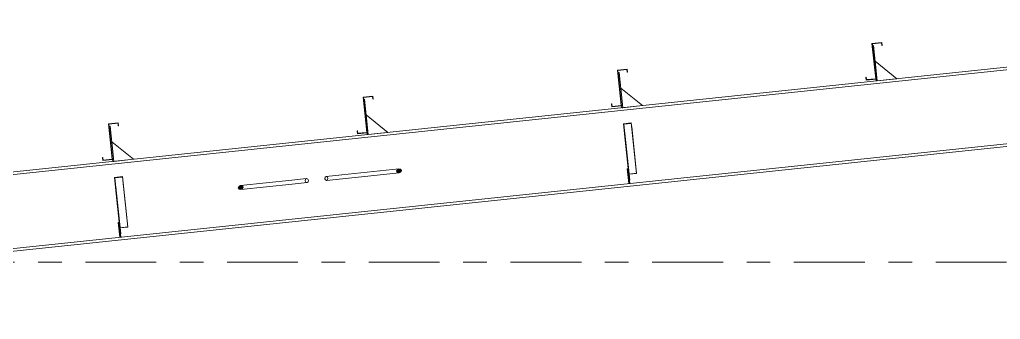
# Model space of a CAD drawing. Header units: millimetres. Extents: x -49 to 773, y -73 to 501.
# Drawn here: x 57.28 to 98.8, y 259.05 to 271.75 of the extents above; entities that cross this region are included whole.
import ezdxf

# ---------------------------------------------------------------- set-up
doc = ezdxf.new("R2010")
doc.units = ezdxf.units.MM
for name, pattern in [('XKITLINE00', [0]), ('XKITLINE02', [4, 2, -2]), ('XKITLINE03', [6, 3, -1, 1, -1])]:
    doc.linetypes.add(name, pattern=pattern)
doc.layers.add('Part', color=2, linetype='Continuous', lineweight=0)
doc.layers.add('S-grid', color=1, linetype='Continuous', lineweight=0)

# ---------------------------------------------------------------- blocks, each defined once
blk = doc.blocks.new('*A162')
at = {"layer": 'Part'}
blk.add_hatch(color=3, dxfattribs=at).paths.add_polyline_path([(61.3, 265.062), (61.632, 265.097), (61.634, 265.076), (61.319, 265.043), (61.361, 264.644), (61.344, 264.642)], flags=17)
blk = doc.blocks.new('*A163')
at = {"layer": 'Part'}
blk.add_hatch(color=3, dxfattribs=at).paths.add_polyline_path([(82.847, 267.335), (83.179, 267.37), (83.181, 267.349), (82.866, 267.316), (82.908, 266.917), (82.891, 266.915)], flags=17)
blk = doc.blocks.new('*A178')
at = {"layer": 'Part'}
blk.add_hatch(color=3, dxfattribs=at).paths.add_polyline_path([(73.334, 265.426), (73.413, 265.41), (73.451, 265.354), (73.425, 265.293), (73.351, 265.26), (73.272, 265.276), (73.234, 265.332), (73.26, 265.394)], flags=17)
blk = doc.blocks.new('*A179')
at = {"layer": 'Part'}
blk.add_hatch(color=3, dxfattribs=at).paths.add_polyline_path([(66.632, 264.719), (66.708, 264.703), (66.745, 264.647), (66.72, 264.585), (66.649, 264.553), (66.573, 264.57), (66.537, 264.625), (66.561, 264.687)], flags=17)
blk = doc.blocks.new('*A184')
at = {"layer": 'Part'}
blk.add_hatch(color=3, dxfattribs=at).paths.add_polyline_path([(61.046, 267.331), (61.46, 267.375), (61.473, 267.25), (61.458, 267.249), (61.447, 267.358), (61.062, 267.317), (61.22, 265.824), (60.805, 265.78), (60.792, 265.905), (60.807, 265.906), (60.819, 265.797), (61.203, 265.837)], flags=17)
blk = doc.blocks.new('*A185')
at = {"layer": 'Part'}
blk.add_hatch(color=3, dxfattribs=at).paths.add_polyline_path([(61.046, 267.331), (61.46, 267.375), (61.473, 267.25), (61.458, 267.249), (61.447, 267.358), (61.062, 267.317), (61.22, 265.824), (60.805, 265.78), (60.792, 265.905), (60.807, 265.906), (60.819, 265.797), (61.203, 265.837)], flags=17)
blk = doc.blocks.new('*A186')
at = {"layer": 'Part'}
blk.add_hatch(color=3, dxfattribs=at).paths.add_polyline_path([(71.819, 268.467), (72.234, 268.511), (72.247, 268.387), (72.232, 268.385), (72.22, 268.494), (71.836, 268.454), (71.993, 266.96), (71.579, 266.917), (71.566, 267.041), (71.581, 267.043), (71.592, 266.933), (71.977, 266.974)], flags=17)
blk = doc.blocks.new('*A187')
at = {"layer": 'Part'}
blk.add_hatch(color=3, dxfattribs=at).paths.add_polyline_path([(71.819, 268.467), (72.234, 268.511), (72.247, 268.387), (72.232, 268.385), (72.22, 268.494), (71.836, 268.454), (71.993, 266.96), (71.579, 266.917), (71.566, 267.041), (71.581, 267.043), (71.592, 266.933), (71.977, 266.974)], flags=17)
blk = doc.blocks.new('*A188')
at = {"layer": 'Part'}
blk.add_hatch(color=3, dxfattribs=at).paths.add_polyline_path([(82.593, 269.604), (83.007, 269.647), (83.02, 269.523), (83.005, 269.521), (82.994, 269.631), (82.609, 269.59), (82.767, 268.097), (82.352, 268.053), (82.339, 268.177), (82.354, 268.179), (82.366, 268.07), (82.75, 268.11)], flags=17)
blk = doc.blocks.new('*A189')
at = {"layer": 'Part'}
blk.add_hatch(color=3, dxfattribs=at).paths.add_polyline_path([(82.593, 269.604), (83.007, 269.647), (83.02, 269.523), (83.005, 269.521), (82.994, 269.631), (82.609, 269.59), (82.767, 268.097), (82.352, 268.053), (82.339, 268.177), (82.354, 268.179), (82.366, 268.07), (82.75, 268.11)], flags=17)
blk = doc.blocks.new('*A192')
at = {"layer": 'Part'}
blk.add_hatch(color=3, dxfattribs=at).paths.add_polyline_path([(93.366, 270.74), (93.781, 270.784), (93.794, 270.659), (93.779, 270.658), (93.767, 270.767), (93.383, 270.727), (93.54, 269.233), (93.126, 269.189), (93.113, 269.314), (93.128, 269.315), (93.139, 269.206), (93.524, 269.247)], flags=17)
blk = doc.blocks.new('*A193')
at = {"layer": 'Part'}
blk.add_hatch(color=3, dxfattribs=at).paths.add_polyline_path([(93.366, 270.74), (93.781, 270.784), (93.794, 270.659), (93.779, 270.658), (93.767, 270.767), (93.383, 270.727), (93.54, 269.233), (93.126, 269.189), (93.113, 269.314), (93.128, 269.315), (93.139, 269.206), (93.524, 269.247)], flags=17)
blk = doc.blocks.new('*A897')
at = {"layer": 'S-grid', "color": 1, "linetype": 'XKITLINE03', "lineweight": 0}
blk.add_line((-5.936, 261.47), (454.905, 261.47), dxfattribs=at)
blk = doc.blocks.new('*A951')
at = {"layer": 'Part', "color": 2, "linetype": 'XKITLINE00', "lineweight": 0}
for p, q in [((118.182, 271.749), (19.093, 261.297)), ((118.194, 271.641), (19.215, 261.201)), ((115.435, 268.216), (29.577, 259.16)), ((115.446, 268.108), (29.589, 259.052))]:
    blk.add_line(p, q, dxfattribs=at)
blk = doc.blocks.new('*A1030')
at = {"layer": 'Part', "color": 2, "linetype": 'XKITLINE00', "lineweight": 0}
for p, q in [((61.3, 265.062), (61.632, 265.097)), ((61.344, 264.642), (61.3, 265.062)), ((61.634, 265.076), (61.319, 265.043)), ((61.319, 265.043), (61.361, 264.644)), ((61.632, 265.097), (61.857, 262.957)), ((61.361, 264.644), (61.344, 264.642)), ((61.344, 264.642), (61.529, 262.896)), ((61.569, 262.676), (61.361, 264.644)), ((61.542, 262.924), (61.857, 262.957)), ((61.552, 262.674), (61.569, 262.676))]:
    blk.add_line(p, q, dxfattribs=at)
at = {"layer": 'Part', "color": 7, "linetype": 'XKITLINE02', "lineweight": 0}
for p, q in [((61.524, 262.935), (61.856, 262.97)), ((61.529, 262.896), (61.552, 262.674))]:
    blk.add_line(p, q, dxfattribs=at)
blk = doc.blocks.new('*A1031')
at = {"layer": 'Part', "color": 7, "linetype": 'XKITLINE02', "lineweight": 0}
for p, q in [((61.552, 262.674), (61.3, 265.062)), ((61.569, 262.676), (61.319, 265.043)), ((61.857, 262.957), (61.632, 265.097)), ((61.524, 262.935), (61.856, 262.97)), ((61.542, 262.924), (61.857, 262.957)), ((61.552, 262.674), (61.569, 262.676))]:
    blk.add_line(p, q, dxfattribs=at)
blk = doc.blocks.new('*A1032')
at = {"layer": 'Part', "color": 2, "linetype": 'XKITLINE00', "lineweight": 0}
for p, q in [((61.112, 267.237), (61.071, 267.233)), ((61.27, 265.746), (61.112, 267.237)), ((61.22, 265.824), (61.228, 265.741))]:
    blk.add_line(p, q, dxfattribs=at)
at = {"layer": 'Part', "color": 7, "linetype": 'XKITLINE02', "lineweight": 0}
for p, q in [((61.071, 267.233), (61.22, 265.824)), ((61.228, 265.741), (61.27, 265.746))]:
    blk.add_line(p, q, dxfattribs=at)
blk = doc.blocks.new('*A1033')
at = {"layer": 'Part', "color": 2, "linetype": 'XKITLINE00', "lineweight": 0}
blk.add_line((61.182, 266.574), (62.099, 265.833), dxfattribs=at)
at = {"layer": 'Part', "color": 7, "linetype": 'XKITLINE02', "lineweight": 0}
for p, q in [((61.27, 265.746), (61.182, 266.574)), ((62.099, 265.833), (61.27, 265.746))]:
    blk.add_line(p, q, dxfattribs=at)
blk = doc.blocks.new('*A1034')
at = {"layer": 'Part', "color": 2, "linetype": 'XKITLINE00', "lineweight": 0}
for p, q in [((61.46, 263.151), (61.501, 263.156)), ((61.525, 262.53), (61.46, 263.151)), ((61.529, 262.896), (61.567, 262.534))]:
    blk.add_line(p, q, dxfattribs=at)
at = {"layer": 'Part', "color": 7, "linetype": 'XKITLINE02', "lineweight": 0}
for p, q in [((61.501, 263.156), (61.529, 262.896)), ((61.512, 262.654), (61.554, 262.658)), ((61.567, 262.534), (61.525, 262.53))]:
    blk.add_line(p, q, dxfattribs=at)
blk = doc.blocks.new('*A1035')
at = {"layer": 'Part', "color": 7, "linetype": 'XKITLINE02', "lineweight": 0}
for p, q in [((61.501, 263.156), (61.46, 263.151)), ((61.46, 263.151), (61.525, 262.53)), ((61.567, 262.534), (61.501, 263.156)), ((61.512, 262.654), (61.554, 262.658)), ((61.525, 262.53), (61.567, 262.534))]:
    blk.add_line(p, q, dxfattribs=at)
blk = doc.blocks.new('*A1036')
at = {"layer": 'Part', "color": 2, "linetype": 'XKITLINE00', "lineweight": 0}
for p, q in [((71.886, 268.374), (71.845, 268.369)), ((72.043, 266.882), (71.886, 268.374)), ((71.993, 266.96), (72.002, 266.878))]:
    blk.add_line(p, q, dxfattribs=at)
at = {"layer": 'Part', "color": 7, "linetype": 'XKITLINE02', "lineweight": 0}
for p, q in [((71.845, 268.369), (71.993, 266.96)), ((72.002, 266.878), (72.043, 266.882))]:
    blk.add_line(p, q, dxfattribs=at)
blk = doc.blocks.new('*A1037')
at = {"layer": 'Part', "color": 2, "linetype": 'XKITLINE00', "lineweight": 0}
blk.add_line((71.956, 267.711), (72.872, 266.969), dxfattribs=at)
at = {"layer": 'Part', "color": 7, "linetype": 'XKITLINE02', "lineweight": 0}
for p, q in [((72.043, 266.882), (71.956, 267.711)), ((72.872, 266.969), (72.043, 266.882))]:
    blk.add_line(p, q, dxfattribs=at)
blk = doc.blocks.new('*A1038')
at = {"layer": 'Part', "color": 7, "linetype": 'XKITLINE02', "lineweight": 0}
for p, q in [((83.048, 265.428), (83.007, 265.424)), ((83.007, 265.424), (83.072, 264.802)), ((83.114, 264.807), (83.048, 265.428)), ((83.059, 264.927), (83.101, 264.931)), ((83.072, 264.802), (83.114, 264.807))]:
    blk.add_line(p, q, dxfattribs=at)
blk = doc.blocks.new('*A1039')
at = {"layer": 'Part', "color": 2, "linetype": 'XKITLINE00', "lineweight": 0}
for p, q in [((83.007, 265.424), (83.048, 265.428)), ((83.072, 264.802), (83.007, 265.424)), ((83.076, 265.169), (83.114, 264.807))]:
    blk.add_line(p, q, dxfattribs=at)
at = {"layer": 'Part', "color": 7, "linetype": 'XKITLINE02', "lineweight": 0}
for p, q in [((83.048, 265.428), (83.076, 265.169)), ((83.059, 264.927), (83.101, 264.931)), ((83.114, 264.807), (83.072, 264.802))]:
    blk.add_line(p, q, dxfattribs=at)
blk = doc.blocks.new('*A1040')
at = {"layer": 'Part', "color": 7, "linetype": 'XKITLINE02', "lineweight": 0}
for p, q in [((83.099, 264.947), (82.847, 267.335)), ((83.116, 264.948), (82.866, 267.316)), ((83.404, 265.23), (83.179, 267.37)), ((83.071, 265.208), (83.403, 265.243)), ((83.089, 265.197), (83.404, 265.23)), ((83.099, 264.947), (83.116, 264.948))]:
    blk.add_line(p, q, dxfattribs=at)
blk = doc.blocks.new('*A1041')
at = {"layer": 'Part', "color": 2, "linetype": 'XKITLINE00', "lineweight": 0}
for p, q in [((82.847, 267.335), (83.179, 267.37)), ((82.891, 266.915), (82.847, 267.335)), ((82.866, 267.316), (83.181, 267.349)), ((83.116, 264.948), (82.866, 267.316)), ((83.179, 267.37), (83.404, 265.23)), ((82.891, 266.915), (82.908, 266.917)), ((82.891, 266.915), (83.076, 265.169)), ((83.089, 265.197), (83.404, 265.23)), ((83.099, 264.947), (83.116, 264.948))]:
    blk.add_line(p, q, dxfattribs=at)
at = {"layer": 'Part', "color": 7, "linetype": 'XKITLINE02', "lineweight": 0}
for p, q in [((83.071, 265.208), (83.403, 265.243)), ((83.076, 265.169), (83.099, 264.947))]:
    blk.add_line(p, q, dxfattribs=at)
blk = doc.blocks.new('*A1042')
at = {"layer": 'Part', "color": 2, "linetype": 'XKITLINE00', "lineweight": 0}
blk.add_line((82.73, 268.847), (83.646, 268.106), dxfattribs=at)
at = {"layer": 'Part', "color": 7, "linetype": 'XKITLINE02', "lineweight": 0}
for p, q in [((82.817, 268.018), (82.73, 268.847)), ((83.646, 268.106), (82.817, 268.018))]:
    blk.add_line(p, q, dxfattribs=at)
blk = doc.blocks.new('*A1043')
at = {"layer": 'Part', "color": 2, "linetype": 'XKITLINE00', "lineweight": 0}
for p, q in [((82.66, 269.51), (82.618, 269.506)), ((82.817, 268.018), (82.66, 269.51)), ((82.767, 268.097), (82.776, 268.014))]:
    blk.add_line(p, q, dxfattribs=at)
at = {"layer": 'Part', "color": 7, "linetype": 'XKITLINE02', "lineweight": 0}
for p, q in [((82.618, 269.506), (82.767, 268.097)), ((82.776, 268.014), (82.817, 268.018))]:
    blk.add_line(p, q, dxfattribs=at)
blk = doc.blocks.new('*A1079')
at = {"layer": 'Part', "color": 2, "linetype": 'XKITLINE00', "lineweight": 0}
for p, q in [((73.334, 265.426), (70.929, 265.172)), ((73.26, 265.394), (73.234, 265.332)), ((73.234, 265.332), (73.272, 265.276)), ((73.334, 265.426), (73.26, 265.394)), ((73.413, 265.41), (73.334, 265.426)), ((73.451, 265.354), (73.413, 265.41)), ((73.425, 265.293), (73.451, 265.354)), ((73.351, 265.26), (70.947, 265.007)), ((73.272, 265.276), (73.351, 265.26)), ((73.351, 265.26), (73.425, 265.293))]:
    blk.add_line(p, q, dxfattribs=at)
at = {"layer": 'Part', "color": 7, "linetype": 'XKITLINE02', "lineweight": 0}
for p, q in [((70.208, 265.012), (70.22, 265.073)), ((70.232, 264.956), (70.208, 265.012)), ((70.22, 265.073), (70.262, 265.102)), ((70.28, 264.936), (70.232, 264.956)), ((70.929, 265.172), (70.262, 265.102)), ((70.262, 265.102), (70.31, 265.082)), ((70.947, 265.007), (70.28, 264.936)), ((70.322, 264.965), (70.28, 264.936)), ((70.31, 265.082), (70.335, 265.026)), ((70.335, 265.026), (70.322, 264.965))]:
    blk.add_line(p, q, dxfattribs=at)
blk = doc.blocks.new('*A1080')
at = {"layer": 'Part', "color": 2, "linetype": 'XKITLINE00', "lineweight": 0}
for p, q in [((68.804, 264.948), (66.632, 264.719)), ((66.561, 264.687), (66.537, 264.625)), ((66.537, 264.625), (66.573, 264.57)), ((66.632, 264.719), (66.561, 264.687)), ((66.573, 264.57), (66.649, 264.553)), ((66.708, 264.703), (66.632, 264.719)), ((68.822, 264.782), (66.649, 264.553)), ((66.649, 264.553), (66.72, 264.585)), ((66.745, 264.647), (66.708, 264.703)), ((66.72, 264.585), (66.745, 264.647))]:
    blk.add_line(p, q, dxfattribs=at)
at = {"layer": 'Part', "color": 7, "linetype": 'XKITLINE02', "lineweight": 0}
for p, q in [((69.43, 265.014), (68.804, 264.948)), ((69.373, 264.924), (69.386, 264.985)), ((69.398, 264.868), (69.373, 264.924)), ((69.386, 264.985), (69.43, 265.014)), ((69.43, 265.014), (69.479, 264.995)), ((69.479, 264.995), (69.505, 264.938)), ((69.505, 264.938), (69.492, 264.878)), ((69.448, 264.848), (68.822, 264.782)), ((69.448, 264.848), (69.398, 264.868)), ((69.492, 264.878), (69.448, 264.848))]:
    blk.add_line(p, q, dxfattribs=at)
blk = doc.blocks.new('*A1085')
at = {"layer": 'Part', "color": 2, "linetype": 'XKITLINE00', "lineweight": 0}
for p, q in [((61.046, 267.331), (61.46, 267.375)), ((61.203, 265.837), (61.046, 267.331)), ((61.447, 267.358), (61.062, 267.317)), ((61.062, 267.317), (61.22, 265.824)), ((61.458, 267.249), (61.447, 267.358)), ((61.473, 267.25), (61.458, 267.249)), ((61.46, 267.375), (61.473, 267.25)), ((60.792, 265.905), (60.807, 265.906)), ((60.805, 265.78), (60.792, 265.905)), ((61.22, 265.824), (60.805, 265.78)), ((60.807, 265.906), (60.819, 265.797)), ((60.819, 265.797), (61.203, 265.837))]:
    blk.add_line(p, q, dxfattribs=at)
blk = doc.blocks.new('*A1086')
at = {"layer": 'Part', "color": 2, "linetype": 'XKITLINE00', "lineweight": 0}
for p, q in [((61.046, 267.331), (61.46, 267.375)), ((61.203, 265.837), (61.046, 267.331)), ((61.447, 267.358), (61.062, 267.317)), ((61.062, 267.317), (61.22, 265.824)), ((61.458, 267.249), (61.447, 267.358)), ((61.473, 267.25), (61.458, 267.249)), ((61.46, 267.375), (61.473, 267.25)), ((60.792, 265.905), (60.807, 265.906)), ((60.805, 265.78), (60.792, 265.905)), ((61.22, 265.824), (60.805, 265.78)), ((60.807, 265.906), (60.819, 265.797)), ((60.819, 265.797), (61.203, 265.837))]:
    blk.add_line(p, q, dxfattribs=at)
blk = doc.blocks.new('*A1087')
at = {"layer": 'Part', "color": 2, "linetype": 'XKITLINE00', "lineweight": 0}
for p, q in [((71.819, 268.467), (72.234, 268.511)), ((71.977, 266.974), (71.819, 268.467)), ((72.22, 268.494), (71.836, 268.454)), ((71.836, 268.454), (71.993, 266.96)), ((72.232, 268.385), (72.22, 268.494)), ((72.247, 268.387), (72.232, 268.385)), ((72.234, 268.511), (72.247, 268.387)), ((71.566, 267.041), (71.581, 267.043)), ((71.579, 266.917), (71.566, 267.041)), ((71.581, 267.043), (71.592, 266.933)), ((71.993, 266.96), (71.579, 266.917)), ((71.592, 266.933), (71.977, 266.974))]:
    blk.add_line(p, q, dxfattribs=at)
blk = doc.blocks.new('*A1088')
at = {"layer": 'Part', "color": 2, "linetype": 'XKITLINE00', "lineweight": 0}
for p, q in [((71.819, 268.467), (72.234, 268.511)), ((71.977, 266.974), (71.819, 268.467)), ((72.22, 268.494), (71.836, 268.454)), ((71.836, 268.454), (71.993, 266.96)), ((72.232, 268.385), (72.22, 268.494)), ((72.247, 268.387), (72.232, 268.385)), ((72.234, 268.511), (72.247, 268.387)), ((71.566, 267.041), (71.581, 267.043)), ((71.579, 266.917), (71.566, 267.041)), ((71.581, 267.043), (71.592, 266.933)), ((71.993, 266.96), (71.579, 266.917)), ((71.592, 266.933), (71.977, 266.974))]:
    blk.add_line(p, q, dxfattribs=at)
blk = doc.blocks.new('*A1089')
at = {"layer": 'Part', "color": 2, "linetype": 'XKITLINE00', "lineweight": 0}
for p, q in [((82.593, 269.604), (83.007, 269.647)), ((82.75, 268.11), (82.593, 269.604)), ((82.994, 269.631), (82.609, 269.59)), ((82.609, 269.59), (82.767, 268.097)), ((83.005, 269.521), (82.994, 269.631)), ((83.02, 269.523), (83.005, 269.521)), ((83.007, 269.647), (83.02, 269.523)), ((82.339, 268.177), (82.354, 268.179)), ((82.352, 268.053), (82.339, 268.177)), ((82.767, 268.097), (82.352, 268.053)), ((82.354, 268.179), (82.366, 268.07)), ((82.366, 268.07), (82.75, 268.11))]:
    blk.add_line(p, q, dxfattribs=at)
blk = doc.blocks.new('*A1090')
at = {"layer": 'Part', "color": 2, "linetype": 'XKITLINE00', "lineweight": 0}
for p, q in [((82.593, 269.604), (83.007, 269.647)), ((82.75, 268.11), (82.593, 269.604)), ((82.994, 269.631), (82.609, 269.59)), ((82.609, 269.59), (82.767, 268.097)), ((83.005, 269.521), (82.994, 269.631)), ((83.02, 269.523), (83.005, 269.521)), ((83.007, 269.647), (83.02, 269.523)), ((82.339, 268.177), (82.354, 268.179)), ((82.352, 268.053), (82.339, 268.177)), ((82.767, 268.097), (82.352, 268.053)), ((82.354, 268.179), (82.366, 268.07)), ((82.366, 268.07), (82.75, 268.11))]:
    blk.add_line(p, q, dxfattribs=at)
blk = doc.blocks.new('*A1095')
at = {"layer": 'Part', "color": 2, "linetype": 'XKITLINE00', "lineweight": 0}
for p, q in [((93.366, 270.74), (93.781, 270.784)), ((93.524, 269.247), (93.366, 270.74)), ((93.767, 270.767), (93.383, 270.727)), ((93.779, 270.658), (93.767, 270.767)), ((93.781, 270.784), (93.794, 270.659)), ((93.383, 270.727), (93.54, 269.233)), ((93.794, 270.659), (93.779, 270.658)), ((93.113, 269.314), (93.128, 269.315)), ((93.126, 269.189), (93.113, 269.314)), ((93.54, 269.233), (93.126, 269.189)), ((93.128, 269.315), (93.139, 269.206)), ((93.139, 269.206), (93.524, 269.247))]:
    blk.add_line(p, q, dxfattribs=at)
blk = doc.blocks.new('*A1096')
at = {"layer": 'Part', "color": 2, "linetype": 'XKITLINE00', "lineweight": 0}
for p, q in [((93.366, 270.74), (93.781, 270.784)), ((93.524, 269.247), (93.366, 270.74)), ((93.767, 270.767), (93.383, 270.727)), ((93.779, 270.658), (93.767, 270.767)), ((93.781, 270.784), (93.794, 270.659)), ((93.383, 270.727), (93.54, 269.233)), ((93.794, 270.659), (93.779, 270.658)), ((93.113, 269.314), (93.128, 269.315)), ((93.126, 269.189), (93.113, 269.314)), ((93.54, 269.233), (93.126, 269.189)), ((93.128, 269.315), (93.139, 269.206)), ((93.139, 269.206), (93.524, 269.247))]:
    blk.add_line(p, q, dxfattribs=at)
blk = doc.blocks.new('*A1104')
at = {"layer": 'Part', "color": 2, "linetype": 'XKITLINE00', "lineweight": 0}
for p, q in [((93.433, 270.646), (93.392, 270.642)), ((93.591, 269.155), (93.433, 270.646)), ((93.54, 269.233), (93.549, 269.15))]:
    blk.add_line(p, q, dxfattribs=at)
at = {"layer": 'Part', "color": 7, "linetype": 'XKITLINE02', "lineweight": 0}
for p, q in [((93.392, 270.642), (93.54, 269.233)), ((93.549, 269.15), (93.591, 269.155))]:
    blk.add_line(p, q, dxfattribs=at)
blk = doc.blocks.new('*A1105')
at = {"layer": 'Part', "color": 2, "linetype": 'XKITLINE00', "lineweight": 0}
blk.add_line((94.419, 269.242), (93.503, 269.983), dxfattribs=at)
at = {"layer": 'Part', "color": 7, "linetype": 'XKITLINE02', "lineweight": 0}
for p, q in [((93.503, 269.983), (93.591, 269.155)), ((93.591, 269.155), (94.419, 269.242))]:
    blk.add_line(p, q, dxfattribs=at)

msp = doc.modelspace()

# ---------------------------------------------------------------- block references
at = {"lineweight": 0}
for name in ['*A951', '*A192', '*A193', '*A1095', '*A1096', '*A1104', '*A1105', '*A188', '*A189', '*A1089', '*A1090', '*A1043', '*A1042', '*A186', '*A187', '*A1087', '*A1088', '*A1036', '*A1037', '*A184', '*A185', '*A1085', '*A1086', '*A1032', '*A163', '*A1040', '*A1041', '*A1033', '*A1079', '*A178', '*A1038', '*A1039', '*A162', '*A1030', '*A1031', '*A1080', '*A179', '*A897', '*A1034', '*A1035']:
    msp.add_blockref(name, (0, 0), dxfattribs=at)

doc.saveas('drawing.dxf')
